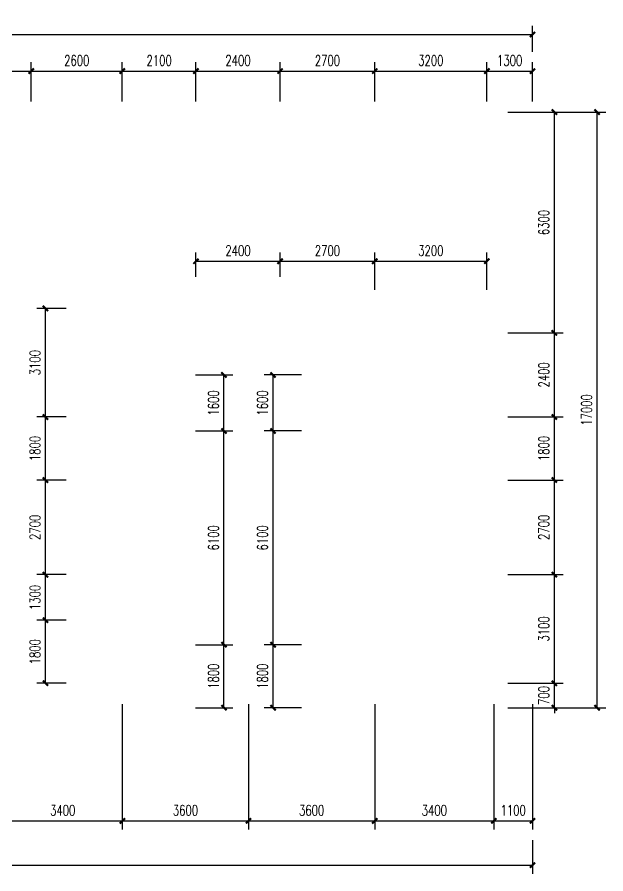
# Model space of a CAD drawing. Extents: x 23428 to 24977637, y 11095 to 11339778.
# Drawn here: x 24896365 to 24913158, y 11152756 to 11177209 of the extents above; entities that cross this region are included whole.
import ezdxf

# ---------------------------------------------------------------- set-up
doc = ezdxf.new("R2010")
doc.units = 0
doc.header["$LTSCALE"] = 1000
doc.layers.add('A-ANNO-DIMS', color=3, linetype='Continuous')
doc.styles.add('DIM_FONT', font='SIMPLEX', dxfattribs={"width": 0.7, "bigfont": 'GBCBIG'})
doc.dimstyles.new('DIMN', dxfattribs={"dimtxt": 300, "dimasz": 150, "dimexe": 250, "dimexo": 300, "dimgap": 150, "dimtad": 1, "dimdec": 0, "dimzin": 0, "dimdsep": 46, "dimtxsty": 'DIM_FONT', "dimblk": 'ARCHTICK', "dimcen": 0.09, "dimclrt": 7, "dimazin": 2, "dimtfac": 1, "dimtdec": 0, "dimtix": 1, "dimtmove": 2, "dimatfit": 3, "dimldrblk": 'ARCHTICK', "dimtolj": 1, "dimtzin": 0, "dimarcsym": 0})

# ---------------------------------------------------------------- blocks, each defined once
blk = doc.blocks.new('_ArchTick')
at = {"color": 0, "linetype": 'ByBlock', "const_width": 0.4}
blk.add_lwpolyline([(-0.5, -0.5), (0.5, 0.5)], dxfattribs=at)
blk = doc.blocks.new('*D275')
at = {"layer": 'A-ANNO-DIMS', "color": 0, "lineweight": -2}
for p, q in [((24897765, 11168897), (24896922, 11168897)), ((24897172, 11165797), (24897172, 11168897)), ((24897765, 11165797), (24896922, 11165797))]:
    blk.add_line(p, q, dxfattribs=at)
at = {"layer": 'Defpoints', "color": 0}
for p in [(24897172, 11168897), (24898065, 11168897), (24898065, 11165797)]:
    blk.add_point(p, dxfattribs=at)
at = {"layer": 'A-ANNO-DIMS', "color": 0, "lineweight": -2, "xscale": 150, "yscale": 150, "zscale": 150}
for p, rotation in [((24897172, 11168897), 90), ((24897172, 11165797), 270)]:
    blk.add_blockref('_ArchTick', p, dxfattribs=dict(at, rotation=rotation))
at = {"layer": 'A-ANNO-DIMS', "color": 7, "insert": (24896872, 11167347), "char_height": 300, "attachment_point": 5, "rotation": 90, "style": 'DIM_FONT'}
blk.add_mtext('\\A1;3100', dxfattribs=at)
blk = doc.blocks.new('*D276')
at = {"layer": 'A-ANNO-DIMS', "color": 0, "lineweight": -2}
for p, q in [((24897765, 11165797), (24896922, 11165797)), ((24897172, 11163997), (24897172, 11165797)), ((24897765, 11163997), (24896922, 11163997))]:
    blk.add_line(p, q, dxfattribs=at)
at = {"layer": 'Defpoints', "color": 0}
for p in [(24897172, 11165797), (24898065, 11165797), (24898065, 11163997)]:
    blk.add_point(p, dxfattribs=at)
at = {"layer": 'A-ANNO-DIMS', "color": 0, "lineweight": -2, "xscale": 150, "yscale": 150, "zscale": 150}
for p, rotation in [((24897172, 11165797), 90), ((24897172, 11163997), 270)]:
    blk.add_blockref('_ArchTick', p, dxfattribs=dict(at, rotation=rotation))
at = {"layer": 'A-ANNO-DIMS', "color": 7, "insert": (24896872, 11164897), "char_height": 300, "attachment_point": 5, "rotation": 90, "style": 'DIM_FONT'}
blk.add_mtext('\\A1;1800', dxfattribs=at)
blk = doc.blocks.new('*D277')
at = {"layer": 'A-ANNO-DIMS', "color": 0, "lineweight": -2}
for p, q in [((24897765, 11163997), (24896922, 11163997)), ((24897172, 11161297), (24897172, 11163997)), ((24897765, 11161297), (24896922, 11161297))]:
    blk.add_line(p, q, dxfattribs=at)
at = {"layer": 'Defpoints', "color": 0}
for p in [(24897172, 11163997), (24898065, 11163997), (24898065, 11161297)]:
    blk.add_point(p, dxfattribs=at)
at = {"layer": 'A-ANNO-DIMS', "color": 0, "lineweight": -2, "xscale": 150, "yscale": 150, "zscale": 150}
for p, rotation in [((24897172, 11163997), 90), ((24897172, 11161297), 270)]:
    blk.add_blockref('_ArchTick', p, dxfattribs=dict(at, rotation=rotation))
at = {"layer": 'A-ANNO-DIMS', "color": 7, "insert": (24896872, 11162647), "char_height": 300, "attachment_point": 5, "rotation": 90, "style": 'DIM_FONT'}
blk.add_mtext('\\A1;2700', dxfattribs=at)
blk = doc.blocks.new('*D278')
at = {"layer": 'A-ANNO-DIMS', "color": 0, "lineweight": -2}
for p, q in [((24897765, 11161297), (24896922, 11161297)), ((24897172, 11159997), (24897172, 11161297)), ((24897765, 11159997), (24896922, 11159997))]:
    blk.add_line(p, q, dxfattribs=at)
at = {"layer": 'Defpoints', "color": 0}
for p in [(24897172, 11161297), (24898065, 11161297), (24898065, 11159997)]:
    blk.add_point(p, dxfattribs=at)
at = {"layer": 'A-ANNO-DIMS', "color": 0, "lineweight": -2, "xscale": 150, "yscale": 150, "zscale": 150}
for p, rotation in [((24897172, 11161297), 90), ((24897172, 11159997), 270)]:
    blk.add_blockref('_ArchTick', p, dxfattribs=dict(at, rotation=rotation))
at = {"layer": 'A-ANNO-DIMS', "color": 7, "insert": (24896872, 11160647), "char_height": 300, "attachment_point": 5, "rotation": 90, "style": 'DIM_FONT'}
blk.add_mtext('\\A1;1300', dxfattribs=at)
blk = doc.blocks.new('*D279')
at = {"layer": 'A-ANNO-DIMS', "color": 0, "lineweight": -2}
for p, q in [((24897765, 11159997), (24896922, 11159997)), ((24897172, 11158197), (24897172, 11159997)), ((24897765, 11158197), (24896922, 11158197))]:
    blk.add_line(p, q, dxfattribs=at)
at = {"layer": 'Defpoints', "color": 0}
for p in [(24897172, 11159997), (24898065, 11159997), (24898065, 11158197)]:
    blk.add_point(p, dxfattribs=at)
at = {"layer": 'A-ANNO-DIMS', "color": 0, "lineweight": -2, "xscale": 150, "yscale": 150, "zscale": 150}
for p, rotation in [((24897172, 11159997), 90), ((24897172, 11158197), 270)]:
    blk.add_blockref('_ArchTick', p, dxfattribs=dict(at, rotation=rotation))
at = {"layer": 'A-ANNO-DIMS', "color": 7, "insert": (24896872, 11159097), "char_height": 300, "attachment_point": 5, "rotation": 90, "style": 'DIM_FONT'}
blk.add_mtext('\\A1;1800', dxfattribs=at)
blk = doc.blocks.new('*D280')
at = {"layer": 'A-ANNO-DIMS', "color": 0, "lineweight": -2}
for p, q in [((24848065, 11176219), (24848065, 11176962)), ((24911065, 11176219), (24911065, 11176962)), ((24848065, 11176712), (24911065, 11176712))]:
    blk.add_line(p, q, dxfattribs=at)
at = {"layer": 'Defpoints', "color": 0}
for p in [(24911065, 11176712), (24848065, 11175919), (24911065, 11175919)]:
    blk.add_point(p, dxfattribs=at)
at = {"layer": 'A-ANNO-DIMS', "color": 0, "lineweight": -2, "xscale": 150, "yscale": 150, "zscale": 150, "rotation": 180}
blk.add_blockref('_ArchTick', (24848065, 11176712), dxfattribs=at)
at = {"layer": 'A-ANNO-DIMS', "color": 0, "lineweight": -2, "xscale": 150, "yscale": 150, "zscale": 150}
blk.add_blockref('_ArchTick', (24911065, 11176712), dxfattribs=at)
at = {"layer": 'A-ANNO-DIMS', "color": 7, "insert": (24879565, 11177012), "char_height": 300, "attachment_point": 5, "style": 'DIM_FONT'}
blk.add_mtext('\\A1;63000', dxfattribs=at)
blk = doc.blocks.new('*D288')
at = {"layer": 'A-ANNO-DIMS', "color": 0, "lineweight": -2}
for p, q in [((24894865, 11174797), (24894865, 11175919)), ((24896765, 11174797), (24896765, 11175919)), ((24894865, 11175669), (24896765, 11175669))]:
    blk.add_line(p, q, dxfattribs=at)
at = {"layer": 'Defpoints', "color": 0}
for p in [(24896765, 11175669), (24894865, 11174497), (24896765, 11174497)]:
    blk.add_point(p, dxfattribs=at)
at = {"layer": 'A-ANNO-DIMS', "color": 0, "lineweight": -2, "xscale": 150, "yscale": 150, "zscale": 150, "rotation": 180}
blk.add_blockref('_ArchTick', (24894865, 11175669), dxfattribs=at)
at = {"layer": 'A-ANNO-DIMS', "color": 0, "lineweight": -2, "xscale": 150, "yscale": 150, "zscale": 150}
blk.add_blockref('_ArchTick', (24896765, 11175669), dxfattribs=at)
at = {"layer": 'A-ANNO-DIMS', "color": 7, "insert": (24895815, 11175969), "char_height": 300, "attachment_point": 5, "style": 'DIM_FONT'}
blk.add_mtext('\\A1;1900', dxfattribs=at)
blk = doc.blocks.new('*D289')
at = {"layer": 'A-ANNO-DIMS', "color": 0, "lineweight": -2}
for p, q in [((24896765, 11174797), (24896765, 11175919)), ((24899365, 11174797), (24899365, 11175919)), ((24896765, 11175669), (24899365, 11175669))]:
    blk.add_line(p, q, dxfattribs=at)
at = {"layer": 'Defpoints', "color": 0}
for p in [(24899365, 11175669), (24896765, 11174497), (24899365, 11174497)]:
    blk.add_point(p, dxfattribs=at)
at = {"layer": 'A-ANNO-DIMS', "color": 0, "lineweight": -2, "xscale": 150, "yscale": 150, "zscale": 150, "rotation": 180}
blk.add_blockref('_ArchTick', (24896765, 11175669), dxfattribs=at)
at = {"layer": 'A-ANNO-DIMS', "color": 0, "lineweight": -2, "xscale": 150, "yscale": 150, "zscale": 150}
blk.add_blockref('_ArchTick', (24899365, 11175669), dxfattribs=at)
at = {"layer": 'A-ANNO-DIMS', "color": 7, "insert": (24898065, 11175969), "char_height": 300, "attachment_point": 5, "style": 'DIM_FONT'}
blk.add_mtext('\\A1;2600', dxfattribs=at)
blk = doc.blocks.new('*D290')
at = {"layer": 'A-ANNO-DIMS', "color": 0, "lineweight": -2}
for p, q in [((24899365, 11174797), (24899365, 11175919)), ((24901465, 11174797), (24901465, 11175919)), ((24899365, 11175669), (24901465, 11175669))]:
    blk.add_line(p, q, dxfattribs=at)
at = {"layer": 'Defpoints', "color": 0}
for p in [(24901465, 11175669), (24899365, 11174497), (24901465, 11174497)]:
    blk.add_point(p, dxfattribs=at)
at = {"layer": 'A-ANNO-DIMS', "color": 0, "lineweight": -2, "xscale": 150, "yscale": 150, "zscale": 150, "rotation": 180}
blk.add_blockref('_ArchTick', (24899365, 11175669), dxfattribs=at)
at = {"layer": 'A-ANNO-DIMS', "color": 0, "lineweight": -2, "xscale": 150, "yscale": 150, "zscale": 150}
blk.add_blockref('_ArchTick', (24901465, 11175669), dxfattribs=at)
at = {"layer": 'A-ANNO-DIMS', "color": 7, "insert": (24900415, 11175969), "char_height": 300, "attachment_point": 5, "style": 'DIM_FONT'}
blk.add_mtext('\\A1;2100', dxfattribs=at)
blk = doc.blocks.new('*D291')
at = {"layer": 'A-ANNO-DIMS', "color": 0, "lineweight": -2}
for p, q in [((24901465, 11174797), (24901465, 11175919)), ((24903865, 11174797), (24903865, 11175919)), ((24901465, 11175669), (24903865, 11175669))]:
    blk.add_line(p, q, dxfattribs=at)
at = {"layer": 'Defpoints', "color": 0}
for p in [(24903865, 11175669), (24901465, 11174497), (24903865, 11174497)]:
    blk.add_point(p, dxfattribs=at)
at = {"layer": 'A-ANNO-DIMS', "color": 0, "lineweight": -2, "xscale": 150, "yscale": 150, "zscale": 150, "rotation": 180}
blk.add_blockref('_ArchTick', (24901465, 11175669), dxfattribs=at)
at = {"layer": 'A-ANNO-DIMS', "color": 0, "lineweight": -2, "xscale": 150, "yscale": 150, "zscale": 150}
blk.add_blockref('_ArchTick', (24903865, 11175669), dxfattribs=at)
at = {"layer": 'A-ANNO-DIMS', "color": 7, "insert": (24902665, 11175969), "char_height": 300, "attachment_point": 5, "style": 'DIM_FONT'}
blk.add_mtext('\\A1;2400', dxfattribs=at)
blk = doc.blocks.new('*D292')
at = {"layer": 'A-ANNO-DIMS', "color": 0, "lineweight": -2}
for p, q in [((24903865, 11174797), (24903865, 11175919)), ((24906565, 11174797), (24906565, 11175919)), ((24903865, 11175669), (24906565, 11175669))]:
    blk.add_line(p, q, dxfattribs=at)
at = {"layer": 'Defpoints', "color": 0}
for p in [(24906565, 11175669), (24903865, 11174497), (24906565, 11174497)]:
    blk.add_point(p, dxfattribs=at)
at = {"layer": 'A-ANNO-DIMS', "color": 0, "lineweight": -2, "xscale": 150, "yscale": 150, "zscale": 150, "rotation": 180}
blk.add_blockref('_ArchTick', (24903865, 11175669), dxfattribs=at)
at = {"layer": 'A-ANNO-DIMS', "color": 0, "lineweight": -2, "xscale": 150, "yscale": 150, "zscale": 150}
blk.add_blockref('_ArchTick', (24906565, 11175669), dxfattribs=at)
at = {"layer": 'A-ANNO-DIMS', "color": 7, "insert": (24905215, 11175969), "char_height": 300, "attachment_point": 5, "style": 'DIM_FONT'}
blk.add_mtext('\\A1;2700', dxfattribs=at)
blk = doc.blocks.new('*D293')
at = {"layer": 'A-ANNO-DIMS', "color": 0, "lineweight": -2}
for p, q in [((24906565, 11174797), (24906565, 11175919)), ((24909765, 11174797), (24909765, 11175919)), ((24906565, 11175669), (24909765, 11175669))]:
    blk.add_line(p, q, dxfattribs=at)
at = {"layer": 'Defpoints', "color": 0}
for p in [(24909765, 11175669), (24906565, 11174497), (24909765, 11174497)]:
    blk.add_point(p, dxfattribs=at)
at = {"layer": 'A-ANNO-DIMS', "color": 0, "lineweight": -2, "xscale": 150, "yscale": 150, "zscale": 150, "rotation": 180}
blk.add_blockref('_ArchTick', (24906565, 11175669), dxfattribs=at)
at = {"layer": 'A-ANNO-DIMS', "color": 0, "lineweight": -2, "xscale": 150, "yscale": 150, "zscale": 150}
blk.add_blockref('_ArchTick', (24909765, 11175669), dxfattribs=at)
at = {"layer": 'A-ANNO-DIMS', "color": 7, "insert": (24908165, 11175969), "char_height": 300, "attachment_point": 5, "style": 'DIM_FONT'}
blk.add_mtext('\\A1;3200', dxfattribs=at)
blk = doc.blocks.new('*D294')
at = {"layer": 'A-ANNO-DIMS', "color": 0, "lineweight": -2}
for p, q in [((24909765, 11174797), (24909765, 11175919)), ((24911065, 11174797), (24911065, 11175919)), ((24909765, 11175669), (24911065, 11175669))]:
    blk.add_line(p, q, dxfattribs=at)
at = {"layer": 'Defpoints', "color": 0}
for p in [(24911065, 11175669), (24909765, 11174497), (24911065, 11174497)]:
    blk.add_point(p, dxfattribs=at)
at = {"layer": 'A-ANNO-DIMS', "color": 0, "lineweight": -2, "xscale": 150, "yscale": 150, "zscale": 150, "rotation": 180}
blk.add_blockref('_ArchTick', (24909765, 11175669), dxfattribs=at)
at = {"layer": 'A-ANNO-DIMS', "color": 0, "lineweight": -2, "xscale": 150, "yscale": 150, "zscale": 150}
blk.add_blockref('_ArchTick', (24911065, 11175669), dxfattribs=at)
at = {"layer": 'A-ANNO-DIMS', "color": 7, "insert": (24910415, 11175969), "char_height": 300, "attachment_point": 5, "style": 'DIM_FONT'}
blk.add_mtext('\\A1;1300', dxfattribs=at)
blk = doc.blocks.new('*D519')
at = {"layer": 'A-ANNO-DIMS', "color": 0, "lineweight": -2}
for p, q in [((24910665, 11174497), (24913158, 11174497)), ((24912908, 11157497), (24912908, 11174497)), ((24910665, 11157497), (24913158, 11157497))]:
    blk.add_line(p, q, dxfattribs=at)
at = {"layer": 'Defpoints', "color": 0}
for p in [(24910365, 11174497), (24912908, 11174497), (24910365, 11157497)]:
    blk.add_point(p, dxfattribs=at)
at = {"layer": 'A-ANNO-DIMS', "color": 0, "lineweight": -2, "xscale": 150, "yscale": 150, "zscale": 150}
for p, rotation in [((24912908, 11174497), 90), ((24912908, 11157497), 270)]:
    blk.add_blockref('_ArchTick', p, dxfattribs=dict(at, rotation=rotation))
at = {"layer": 'A-ANNO-DIMS', "color": 7, "insert": (24912608, 11165997), "char_height": 300, "attachment_point": 5, "rotation": 90, "style": 'DIM_FONT'}
blk.add_mtext('\\A1;17000', dxfattribs=at)
blk = doc.blocks.new('*D520')
at = {"layer": 'A-ANNO-DIMS', "color": 0, "lineweight": -2}
for p, q in [((24910365, 11174497), (24911939, 11174497)), ((24911689, 11168197), (24911689, 11174497)), ((24910365, 11168197), (24911939, 11168197))]:
    blk.add_line(p, q, dxfattribs=at)
at = {"layer": 'Defpoints', "color": 0}
for p in [(24910065, 11174497), (24911689, 11174497), (24910065, 11168197)]:
    blk.add_point(p, dxfattribs=at)
at = {"layer": 'A-ANNO-DIMS', "color": 0, "lineweight": -2, "xscale": 150, "yscale": 150, "zscale": 150}
for p, rotation in [((24911689, 11174497), 90), ((24911689, 11168197), 270)]:
    blk.add_blockref('_ArchTick', p, dxfattribs=dict(at, rotation=rotation))
at = {"layer": 'A-ANNO-DIMS', "color": 7, "insert": (24911389, 11171347), "char_height": 300, "attachment_point": 5, "rotation": 90, "style": 'DIM_FONT'}
blk.add_mtext('\\A1;6300', dxfattribs=at)
blk = doc.blocks.new('*D521')
at = {"layer": 'A-ANNO-DIMS', "color": 0, "lineweight": -2}
for p, q in [((24910365, 11168197), (24911939, 11168197)), ((24911689, 11165797), (24911689, 11168197)), ((24910365, 11165797), (24911939, 11165797))]:
    blk.add_line(p, q, dxfattribs=at)
at = {"layer": 'Defpoints', "color": 0}
for p in [(24910065, 11168197), (24911689, 11168197), (24910065, 11165797)]:
    blk.add_point(p, dxfattribs=at)
at = {"layer": 'A-ANNO-DIMS', "color": 0, "lineweight": -2, "xscale": 150, "yscale": 150, "zscale": 150}
for p, rotation in [((24911689, 11168197), 90), ((24911689, 11165797), 270)]:
    blk.add_blockref('_ArchTick', p, dxfattribs=dict(at, rotation=rotation))
at = {"layer": 'A-ANNO-DIMS', "color": 7, "insert": (24911389, 11166997), "char_height": 300, "attachment_point": 5, "rotation": 90, "style": 'DIM_FONT'}
blk.add_mtext('\\A1;2400', dxfattribs=at)
blk = doc.blocks.new('*D522')
at = {"layer": 'A-ANNO-DIMS', "color": 0, "lineweight": -2}
for p, q in [((24910365, 11165797), (24911939, 11165797)), ((24911689, 11163997), (24911689, 11165797)), ((24910365, 11163997), (24911939, 11163997))]:
    blk.add_line(p, q, dxfattribs=at)
at = {"layer": 'Defpoints', "color": 0}
for p in [(24910065, 11165797), (24911689, 11165797), (24910065, 11163997)]:
    blk.add_point(p, dxfattribs=at)
at = {"layer": 'A-ANNO-DIMS', "color": 0, "lineweight": -2, "xscale": 150, "yscale": 150, "zscale": 150}
for p, rotation in [((24911689, 11165797), 90), ((24911689, 11163997), 270)]:
    blk.add_blockref('_ArchTick', p, dxfattribs=dict(at, rotation=rotation))
at = {"layer": 'A-ANNO-DIMS', "color": 7, "insert": (24911389, 11164897), "char_height": 300, "attachment_point": 5, "rotation": 90, "style": 'DIM_FONT'}
blk.add_mtext('\\A1;1800', dxfattribs=at)
blk = doc.blocks.new('*D523')
at = {"layer": 'A-ANNO-DIMS', "color": 0, "lineweight": -2}
for p, q in [((24910365, 11163997), (24911939, 11163997)), ((24911689, 11161297), (24911689, 11163997)), ((24910365, 11161297), (24911939, 11161297))]:
    blk.add_line(p, q, dxfattribs=at)
at = {"layer": 'Defpoints', "color": 0}
for p in [(24910065, 11163997), (24911689, 11163997), (24910065, 11161297)]:
    blk.add_point(p, dxfattribs=at)
at = {"layer": 'A-ANNO-DIMS', "color": 0, "lineweight": -2, "xscale": 150, "yscale": 150, "zscale": 150}
for p, rotation in [((24911689, 11163997), 90), ((24911689, 11161297), 270)]:
    blk.add_blockref('_ArchTick', p, dxfattribs=dict(at, rotation=rotation))
at = {"layer": 'A-ANNO-DIMS', "color": 7, "insert": (24911389, 11162647), "char_height": 300, "attachment_point": 5, "rotation": 90, "style": 'DIM_FONT'}
blk.add_mtext('\\A1;2700', dxfattribs=at)
blk = doc.blocks.new('*D524')
at = {"layer": 'A-ANNO-DIMS', "color": 0, "lineweight": -2}
for p, q in [((24910365, 11161297), (24911939, 11161297)), ((24911689, 11158197), (24911689, 11161297)), ((24910365, 11158197), (24911939, 11158197))]:
    blk.add_line(p, q, dxfattribs=at)
at = {"layer": 'Defpoints', "color": 0}
for p in [(24910065, 11161297), (24911689, 11161297), (24910065, 11158197)]:
    blk.add_point(p, dxfattribs=at)
at = {"layer": 'A-ANNO-DIMS', "color": 0, "lineweight": -2, "xscale": 150, "yscale": 150, "zscale": 150}
for p, rotation in [((24911689, 11161297), 90), ((24911689, 11158197), 270)]:
    blk.add_blockref('_ArchTick', p, dxfattribs=dict(at, rotation=rotation))
at = {"layer": 'A-ANNO-DIMS', "color": 7, "insert": (24911389, 11159747), "char_height": 300, "attachment_point": 5, "rotation": 90, "style": 'DIM_FONT'}
blk.add_mtext('\\A1;3100', dxfattribs=at)
blk = doc.blocks.new('*D525')
at = {"layer": 'A-ANNO-DIMS', "color": 0, "lineweight": -2}
for p, q in [((24910365, 11158197), (24911939, 11158197)), ((24911689, 11158197), (24911689, 11158347)), ((24911689, 11157497), (24911689, 11158197)), ((24910365, 11157497), (24911939, 11157497)), ((24911689, 11157497), (24911689, 11157347))]:
    blk.add_line(p, q, dxfattribs=at)
at = {"layer": 'Defpoints', "color": 0}
for p in [(24910065, 11158197), (24911689, 11158197), (24910065, 11157497)]:
    blk.add_point(p, dxfattribs=at)
at = {"layer": 'A-ANNO-DIMS', "color": 0, "lineweight": -2, "xscale": 150, "yscale": 150, "zscale": 150}
for p, rotation in [((24911689, 11158197), 270), ((24911689, 11157497), 90)]:
    blk.add_blockref('_ArchTick', p, dxfattribs=dict(at, rotation=rotation))
at = {"layer": 'A-ANNO-DIMS', "color": 7, "insert": (24911389, 11157847), "char_height": 300, "attachment_point": 5, "rotation": 90, "style": 'DIM_FONT'}
blk.add_mtext('\\A1;700', dxfattribs=at)
blk = doc.blocks.new('*D526')
at = {"layer": 'A-ANNO-DIMS', "color": 0, "lineweight": -2}
for p, q in [((24848065, 11153719), (24848065, 11152756)), ((24911065, 11153719), (24911065, 11152756)), ((24848065, 11153006), (24911065, 11153006))]:
    blk.add_line(p, q, dxfattribs=at)
at = {"layer": 'Defpoints', "color": 0}
for p in [(24848065, 11154019), (24911065, 11154019), (24911065, 11153006)]:
    blk.add_point(p, dxfattribs=at)
at = {"layer": 'A-ANNO-DIMS', "color": 0, "lineweight": -2, "xscale": 150, "yscale": 150, "zscale": 150, "rotation": 180}
blk.add_blockref('_ArchTick', (24848065, 11153006), dxfattribs=at)
at = {"layer": 'A-ANNO-DIMS', "color": 0, "lineweight": -2, "xscale": 150, "yscale": 150, "zscale": 150}
blk.add_blockref('_ArchTick', (24911065, 11153006), dxfattribs=at)
at = {"layer": 'A-ANNO-DIMS', "color": 7, "insert": (24879565, 11153306), "char_height": 300, "attachment_point": 5, "style": 'DIM_FONT'}
blk.add_mtext('\\A1;63000', dxfattribs=at)
blk = doc.blocks.new('*D530')
at = {"layer": 'A-ANNO-DIMS', "color": 0, "lineweight": -2}
for p, q in [((24901453, 11159297), (24902514, 11159297)), ((24902264, 11157497), (24902264, 11159297)), ((24901453, 11157497), (24902514, 11157497))]:
    blk.add_line(p, q, dxfattribs=at)
at = {"layer": 'Defpoints', "color": 0}
for p in [(24901153, 11159297), (24902264, 11159297), (24901153, 11157497)]:
    blk.add_point(p, dxfattribs=at)
at = {"layer": 'A-ANNO-DIMS', "color": 0, "lineweight": -2, "xscale": 150, "yscale": 150, "zscale": 150}
for p, rotation in [((24902264, 11159297), 90), ((24902264, 11157497), 270)]:
    blk.add_blockref('_ArchTick', p, dxfattribs=dict(at, rotation=rotation))
at = {"layer": 'A-ANNO-DIMS', "color": 7, "insert": (24901964, 11158397), "char_height": 300, "attachment_point": 5, "rotation": 90, "style": 'DIM_FONT'}
blk.add_mtext('\\A1;1800', dxfattribs=at)
blk = doc.blocks.new('*D531')
at = {"layer": 'A-ANNO-DIMS', "color": 0, "lineweight": -2}
for p, q in [((24901453, 11165397), (24902514, 11165397)), ((24902264, 11159297), (24902264, 11165397)), ((24901453, 11159297), (24902514, 11159297))]:
    blk.add_line(p, q, dxfattribs=at)
at = {"layer": 'Defpoints', "color": 0}
for p in [(24901153, 11165397), (24902264, 11165397), (24901153, 11159297)]:
    blk.add_point(p, dxfattribs=at)
at = {"layer": 'A-ANNO-DIMS', "color": 0, "lineweight": -2, "xscale": 150, "yscale": 150, "zscale": 150}
for p, rotation in [((24902264, 11165397), 90), ((24902264, 11159297), 270)]:
    blk.add_blockref('_ArchTick', p, dxfattribs=dict(at, rotation=rotation))
at = {"layer": 'A-ANNO-DIMS', "color": 7, "insert": (24901964, 11162347), "char_height": 300, "attachment_point": 5, "rotation": 90, "style": 'DIM_FONT'}
blk.add_mtext('\\A1;6100', dxfattribs=at)
blk = doc.blocks.new('*D532')
at = {"layer": 'A-ANNO-DIMS', "color": 0, "lineweight": -2}
for p, q in [((24901453, 11166997), (24902514, 11166997)), ((24902264, 11165397), (24902264, 11166997)), ((24901453, 11165397), (24902514, 11165397))]:
    blk.add_line(p, q, dxfattribs=at)
at = {"layer": 'Defpoints', "color": 0}
for p in [(24901153, 11166997), (24902264, 11166997), (24901153, 11165397)]:
    blk.add_point(p, dxfattribs=at)
at = {"layer": 'A-ANNO-DIMS', "color": 0, "lineweight": -2, "xscale": 150, "yscale": 150, "zscale": 150}
for p, rotation in [((24902264, 11166997), 90), ((24902264, 11165397), 270)]:
    blk.add_blockref('_ArchTick', p, dxfattribs=dict(at, rotation=rotation))
at = {"layer": 'A-ANNO-DIMS', "color": 7, "insert": (24901964, 11166197), "char_height": 300, "attachment_point": 5, "rotation": 90, "style": 'DIM_FONT'}
blk.add_mtext('\\A1;1600', dxfattribs=at)
blk = doc.blocks.new('*D533')
at = {"layer": 'A-ANNO-DIMS', "color": 0, "lineweight": -2}
for p, q in [((24906565, 11169424), (24906565, 11170492)), ((24909765, 11169424), (24909765, 11170492)), ((24906565, 11170242), (24909765, 11170242))]:
    blk.add_line(p, q, dxfattribs=at)
at = {"layer": 'Defpoints', "color": 0}
for p in [(24909765, 11170242), (24906565, 11169124), (24909765, 11169124)]:
    blk.add_point(p, dxfattribs=at)
at = {"layer": 'A-ANNO-DIMS', "color": 0, "lineweight": -2, "xscale": 150, "yscale": 150, "zscale": 150, "rotation": 180}
blk.add_blockref('_ArchTick', (24906565, 11170242), dxfattribs=at)
at = {"layer": 'A-ANNO-DIMS', "color": 0, "lineweight": -2, "xscale": 150, "yscale": 150, "zscale": 150}
blk.add_blockref('_ArchTick', (24909765, 11170242), dxfattribs=at)
at = {"layer": 'A-ANNO-DIMS', "color": 7, "insert": (24908165, 11170542), "char_height": 300, "attachment_point": 5, "style": 'DIM_FONT'}
blk.add_mtext('\\A1;3200', dxfattribs=at)
blk = doc.blocks.new('*D534')
at = {"layer": 'A-ANNO-DIMS', "color": 0, "lineweight": -2}
for p, q in [((24904476, 11159297), (24903415, 11159297)), ((24903665, 11157497), (24903665, 11159297)), ((24904476, 11157497), (24903415, 11157497))]:
    blk.add_line(p, q, dxfattribs=at)
at = {"layer": 'Defpoints', "color": 0}
for p in [(24903665, 11159297), (24904776, 11159297), (24904776, 11157497)]:
    blk.add_point(p, dxfattribs=at)
at = {"layer": 'A-ANNO-DIMS', "color": 0, "lineweight": -2, "xscale": 150, "yscale": 150, "zscale": 150}
for p, rotation in [((24903665, 11159297), 90), ((24903665, 11157497), 270)]:
    blk.add_blockref('_ArchTick', p, dxfattribs=dict(at, rotation=rotation))
at = {"layer": 'A-ANNO-DIMS', "color": 7, "insert": (24903365, 11158397), "char_height": 300, "attachment_point": 5, "rotation": 90, "style": 'DIM_FONT'}
blk.add_mtext('\\A1;1800', dxfattribs=at)
blk = doc.blocks.new('*D535')
at = {"layer": 'A-ANNO-DIMS', "color": 0, "lineweight": -2}
for p, q in [((24904476, 11165397), (24903415, 11165397)), ((24903665, 11159297), (24903665, 11165397)), ((24904476, 11159297), (24903415, 11159297))]:
    blk.add_line(p, q, dxfattribs=at)
at = {"layer": 'Defpoints', "color": 0}
for p in [(24903665, 11165397), (24904776, 11165397), (24904776, 11159297)]:
    blk.add_point(p, dxfattribs=at)
at = {"layer": 'A-ANNO-DIMS', "color": 0, "lineweight": -2, "xscale": 150, "yscale": 150, "zscale": 150}
for p, rotation in [((24903665, 11165397), 90), ((24903665, 11159297), 270)]:
    blk.add_blockref('_ArchTick', p, dxfattribs=dict(at, rotation=rotation))
at = {"layer": 'A-ANNO-DIMS', "color": 7, "insert": (24903365, 11162347), "char_height": 300, "attachment_point": 5, "rotation": 90, "style": 'DIM_FONT'}
blk.add_mtext('\\A1;6100', dxfattribs=at)
blk = doc.blocks.new('*D536')
at = {"layer": 'A-ANNO-DIMS', "color": 0, "lineweight": -2}
for p, q in [((24904476, 11166997), (24903415, 11166997)), ((24903665, 11165397), (24903665, 11166997)), ((24904476, 11165397), (24903415, 11165397))]:
    blk.add_line(p, q, dxfattribs=at)
at = {"layer": 'Defpoints', "color": 0}
for p in [(24903665, 11166997), (24904776, 11166997), (24904776, 11165397)]:
    blk.add_point(p, dxfattribs=at)
at = {"layer": 'A-ANNO-DIMS', "color": 0, "lineweight": -2, "xscale": 150, "yscale": 150, "zscale": 150}
for p, rotation in [((24903665, 11166997), 90), ((24903665, 11165397), 270)]:
    blk.add_blockref('_ArchTick', p, dxfattribs=dict(at, rotation=rotation))
at = {"layer": 'A-ANNO-DIMS', "color": 7, "insert": (24903365, 11166197), "char_height": 300, "attachment_point": 5, "rotation": 90, "style": 'DIM_FONT'}
blk.add_mtext('\\A1;1600', dxfattribs=at)
blk = doc.blocks.new('*D545')
at = {"layer": 'A-ANNO-DIMS', "color": 0, "lineweight": -2}
for p, q in [((24903865, 11169797), (24903865, 11170492)), ((24906565, 11169797), (24906565, 11170492)), ((24903865, 11170242), (24906565, 11170242))]:
    blk.add_line(p, q, dxfattribs=at)
at = {"layer": 'Defpoints', "color": 0}
for p in [(24906565, 11170242), (24903865, 11169497), (24906565, 11169497)]:
    blk.add_point(p, dxfattribs=at)
at = {"layer": 'A-ANNO-DIMS', "color": 0, "lineweight": -2, "xscale": 150, "yscale": 150, "zscale": 150, "rotation": 180}
blk.add_blockref('_ArchTick', (24903865, 11170242), dxfattribs=at)
at = {"layer": 'A-ANNO-DIMS', "color": 0, "lineweight": -2, "xscale": 150, "yscale": 150, "zscale": 150}
blk.add_blockref('_ArchTick', (24906565, 11170242), dxfattribs=at)
at = {"layer": 'A-ANNO-DIMS', "color": 7, "insert": (24905215, 11170542), "char_height": 300, "attachment_point": 5, "style": 'DIM_FONT'}
blk.add_mtext('\\A1;2700', dxfattribs=at)
blk = doc.blocks.new('*D546')
at = {"layer": 'A-ANNO-DIMS', "color": 0, "lineweight": -2}
for p, q in [((24901465, 11169797), (24901465, 11170492)), ((24903865, 11169797), (24903865, 11170492)), ((24901465, 11170242), (24903865, 11170242))]:
    blk.add_line(p, q, dxfattribs=at)
at = {"layer": 'Defpoints', "color": 0}
for p in [(24903865, 11170242), (24901465, 11169497), (24903865, 11169497)]:
    blk.add_point(p, dxfattribs=at)
at = {"layer": 'A-ANNO-DIMS', "color": 0, "lineweight": -2, "xscale": 150, "yscale": 150, "zscale": 150, "rotation": 180}
blk.add_blockref('_ArchTick', (24901465, 11170242), dxfattribs=at)
at = {"layer": 'A-ANNO-DIMS', "color": 0, "lineweight": -2, "xscale": 150, "yscale": 150, "zscale": 150}
blk.add_blockref('_ArchTick', (24903865, 11170242), dxfattribs=at)
at = {"layer": 'A-ANNO-DIMS', "color": 7, "insert": (24902665, 11170542), "char_height": 300, "attachment_point": 5, "style": 'DIM_FONT'}
blk.add_mtext('\\A1;2400', dxfattribs=at)
blk = doc.blocks.new('*D547')
at = {"layer": 'A-ANNO-DIMS', "color": 0, "lineweight": -2}
for p, q in [((24909965, 11157597), (24909965, 11154019)), ((24911065, 11157597), (24911065, 11154019)), ((24909965, 11154269), (24911065, 11154269))]:
    blk.add_line(p, q, dxfattribs=at)
at = {"layer": 'Defpoints', "color": 0}
for p in [(24909965, 11157897), (24911065, 11157897), (24911065, 11154269)]:
    blk.add_point(p, dxfattribs=at)
at = {"layer": 'A-ANNO-DIMS', "color": 0, "lineweight": -2, "xscale": 150, "yscale": 150, "zscale": 150, "rotation": 180}
blk.add_blockref('_ArchTick', (24909965, 11154269), dxfattribs=at)
at = {"layer": 'A-ANNO-DIMS', "color": 0, "lineweight": -2, "xscale": 150, "yscale": 150, "zscale": 150}
blk.add_blockref('_ArchTick', (24911065, 11154269), dxfattribs=at)
at = {"layer": 'A-ANNO-DIMS', "color": 7, "insert": (24910515, 11154569), "char_height": 300, "attachment_point": 5, "style": 'DIM_FONT'}
blk.add_mtext('\\A1;1100', dxfattribs=at)
blk = doc.blocks.new('*D548')
at = {"layer": 'A-ANNO-DIMS', "color": 0, "lineweight": -2}
for p, q in [((24906565, 11157597), (24906565, 11154019)), ((24909965, 11157597), (24909965, 11154019)), ((24906565, 11154269), (24909965, 11154269))]:
    blk.add_line(p, q, dxfattribs=at)
at = {"layer": 'Defpoints', "color": 0}
for p in [(24906565, 11157897), (24909965, 11157897), (24909965, 11154269)]:
    blk.add_point(p, dxfattribs=at)
at = {"layer": 'A-ANNO-DIMS', "color": 0, "lineweight": -2, "xscale": 150, "yscale": 150, "zscale": 150, "rotation": 180}
blk.add_blockref('_ArchTick', (24906565, 11154269), dxfattribs=at)
at = {"layer": 'A-ANNO-DIMS', "color": 0, "lineweight": -2, "xscale": 150, "yscale": 150, "zscale": 150}
blk.add_blockref('_ArchTick', (24909965, 11154269), dxfattribs=at)
at = {"layer": 'A-ANNO-DIMS', "color": 7, "insert": (24908265, 11154569), "char_height": 300, "attachment_point": 5, "style": 'DIM_FONT'}
blk.add_mtext('\\A1;3400', dxfattribs=at)
blk = doc.blocks.new('*D549')
at = {"layer": 'A-ANNO-DIMS', "color": 0, "lineweight": -2}
for p, q in [((24902965, 11157597), (24902965, 11154019)), ((24906565, 11157597), (24906565, 11154019)), ((24902965, 11154269), (24906565, 11154269))]:
    blk.add_line(p, q, dxfattribs=at)
at = {"layer": 'Defpoints', "color": 0}
for p in [(24902965, 11157897), (24906565, 11157897), (24906565, 11154269)]:
    blk.add_point(p, dxfattribs=at)
at = {"layer": 'A-ANNO-DIMS', "color": 0, "lineweight": -2, "xscale": 150, "yscale": 150, "zscale": 150, "rotation": 180}
blk.add_blockref('_ArchTick', (24902965, 11154269), dxfattribs=at)
at = {"layer": 'A-ANNO-DIMS', "color": 0, "lineweight": -2, "xscale": 150, "yscale": 150, "zscale": 150}
blk.add_blockref('_ArchTick', (24906565, 11154269), dxfattribs=at)
at = {"layer": 'A-ANNO-DIMS', "color": 7, "insert": (24904765, 11154569), "char_height": 300, "attachment_point": 5, "style": 'DIM_FONT'}
blk.add_mtext('\\A1;3600', dxfattribs=at)
blk = doc.blocks.new('*D550')
at = {"layer": 'A-ANNO-DIMS', "color": 0, "lineweight": -2}
for p, q in [((24899365, 11157597), (24899365, 11154019)), ((24902965, 11157597), (24902965, 11154019)), ((24899365, 11154269), (24902965, 11154269))]:
    blk.add_line(p, q, dxfattribs=at)
at = {"layer": 'Defpoints', "color": 0}
for p in [(24899365, 11157897), (24902965, 11157897), (24902965, 11154269)]:
    blk.add_point(p, dxfattribs=at)
at = {"layer": 'A-ANNO-DIMS', "color": 0, "lineweight": -2, "xscale": 150, "yscale": 150, "zscale": 150, "rotation": 180}
blk.add_blockref('_ArchTick', (24899365, 11154269), dxfattribs=at)
at = {"layer": 'A-ANNO-DIMS', "color": 0, "lineweight": -2, "xscale": 150, "yscale": 150, "zscale": 150}
blk.add_blockref('_ArchTick', (24902965, 11154269), dxfattribs=at)
at = {"layer": 'A-ANNO-DIMS', "color": 7, "insert": (24901165, 11154569), "char_height": 300, "attachment_point": 5, "style": 'DIM_FONT'}
blk.add_mtext('\\A1;3600', dxfattribs=at)
blk = doc.blocks.new('*D551')
at = {"layer": 'A-ANNO-DIMS', "color": 0, "lineweight": -2}
for p, q in [((24895965, 11157597), (24895965, 11154019)), ((24899365, 11157597), (24899365, 11154019)), ((24895965, 11154269), (24899365, 11154269))]:
    blk.add_line(p, q, dxfattribs=at)
at = {"layer": 'Defpoints', "color": 0}
for p in [(24895965, 11157897), (24899365, 11157897), (24899365, 11154269)]:
    blk.add_point(p, dxfattribs=at)
at = {"layer": 'A-ANNO-DIMS', "color": 0, "lineweight": -2, "xscale": 150, "yscale": 150, "zscale": 150, "rotation": 180}
blk.add_blockref('_ArchTick', (24895965, 11154269), dxfattribs=at)
at = {"layer": 'A-ANNO-DIMS', "color": 0, "lineweight": -2, "xscale": 150, "yscale": 150, "zscale": 150}
blk.add_blockref('_ArchTick', (24899365, 11154269), dxfattribs=at)
at = {"layer": 'A-ANNO-DIMS', "color": 7, "insert": (24897665, 11154569), "char_height": 300, "attachment_point": 5, "style": 'DIM_FONT'}
blk.add_mtext('\\A1;3400', dxfattribs=at)

msp = doc.modelspace()

# ---------------------------------------------------------------- dimensions: what is measured, and where the dimension line sits
at = {"layer": 'A-ANNO-DIMS'}
for p1, p2, distance, picture, middle in [((24848064.579, 11175919.377), (24911064.579, 11175919.377), 792.673, '*D280', (24879564.579, 11177012.05)), ((24894864.579, 11174497.4), (24896764.579, 11174497.4), 1171.977, '*D288', (24895814.579, 11175969.377)), ((24896764.579, 11174497.4), (24899364.579, 11174497.4), 1171.977, '*D289', (24898064.579, 11175969.377)), ((24899364.579, 11174497.4), (24901464.579, 11174497.4), 1171.977, '*D290', (24900414.579, 11175969.377)), ((24901464.579, 11174497.4), (24903864.579, 11174497.4), 1171.977, '*D291', (24902664.579, 11175969.377)), ((24903864.579, 11174497.4), (24906564.579, 11174497.4), 1171.977, '*D292', (24905214.579, 11175969.377)), ((24906564.579, 11174497.4), (24909764.579, 11174497.4), 1171.977, '*D293', (24908164.579, 11175969.377)), ((24909764.579, 11174497.4), (24911064.579, 11174497.4), 1171.977, '*D294', (24910414.579, 11175969.377)), ((24910064.579, 11168197.4), (24910064.579, 11174497.4), -1624.251, '*D520', (24911388.83, 11171347.4)), ((24910364.579, 11157497.4), (24910364.579, 11174497.4), -2543.143, '*D519', (24912607.722, 11165997.4)), ((24901464.579, 11169497.4), (24903864.579, 11169497.4), 745.042, '*D546', (24902664.579, 11170542.442)), ((24903864.579, 11169497.4), (24906564.579, 11169497.4), 745.042, '*D545', (24905214.579, 11170542.442)), ((24906564.579, 11169124.104), (24909764.579, 11169124.104), 1118.338, '*D533', (24908164.579, 11170542.442)), ((24898064.579, 11165797.4), (24898064.579, 11168897.4), 892.411, '*D275', (24896872.167, 11167347.4)), ((24910064.579, 11165797.4), (24910064.579, 11168197.4), -1624.251, '*D521', (24911388.83, 11166997.4)), ((24901152.784, 11165397.4), (24901152.784, 11166997.4), -1110.906, '*D532', (24901963.69, 11166197.4)), ((24904776.373, 11165397.4), (24904776.373, 11166997.4), 1110.906, '*D536', (24903365.467, 11166197.4)), ((24898064.579, 11163997.4), (24898064.579, 11165797.4), 892.411, '*D276', (24896872.167, 11164897.4)), ((24910064.579, 11163997.4), (24910064.579, 11165797.4), -1624.251, '*D522', (24911388.83, 11164897.4)), ((24901152.784, 11159297.4), (24901152.784, 11165397.4), -1110.906, '*D531', (24901963.69, 11162347.4)), ((24904776.373, 11159297.4), (24904776.373, 11165397.4), 1110.906, '*D535', (24903365.467, 11162347.4)), ((24898064.579, 11161297.4), (24898064.579, 11163997.4), 892.411, '*D277', (24896872.167, 11162647.4)), ((24910064.579, 11161297.4), (24910064.579, 11163997.4), -1624.251, '*D523', (24911388.83, 11162647.4)), ((24898064.579, 11159997.4), (24898064.579, 11161297.4), 892.411, '*D278', (24896872.167, 11160647.4)), ((24910064.579, 11158197.4), (24910064.579, 11161297.4), -1624.251, '*D524', (24911388.83, 11159747.4)), ((24898064.579, 11158197.4), (24898064.579, 11159997.4), 892.411, '*D279', (24896872.167, 11159097.4)), ((24901152.784, 11157497.4), (24901152.784, 11159297.4), -1110.906, '*D530', (24901963.69, 11158397.4)), ((24904776.373, 11157497.4), (24904776.373, 11159297.4), 1110.906, '*D534', (24903365.467, 11158397.4)), ((24910064.579, 11157497.4), (24910064.579, 11158197.4), -1624.251, '*D525', (24911388.83, 11157847.4)), ((24895964.579, 11157897.4), (24899364.579, 11157897.4), -3628.37, '*D551', (24897664.579, 11154569.03)), ((24899364.579, 11157897.4), (24902964.579, 11157897.4), -3628.37, '*D550', (24901164.579, 11154569.03)), ((24902964.579, 11157897.4), (24906564.579, 11157897.4), -3628.37, '*D549', (24904764.579, 11154569.03)), ((24906564.579, 11157897.4), (24909964.579, 11157897.4), -3628.37, '*D548', (24908264.579, 11154569.03)), ((24909964.579, 11157897.4), (24911064.579, 11157897.4), -3628.37, '*D547', (24910514.579, 11154569.03)), ((24848064.579, 11154019.03), (24911064.579, 11154019.03), -1012.587, '*D526', (24879564.579, 11153306.443))]:
    dim = msp.add_aligned_dim(p1=p1, p2=p2, distance=distance, dimstyle='DIMN', dxfattribs=at)
    dim.commit()
    dim.dimension.update_dxf_attribs({"geometry": picture, "text_midpoint": middle})

doc.saveas('drawing.dxf')
